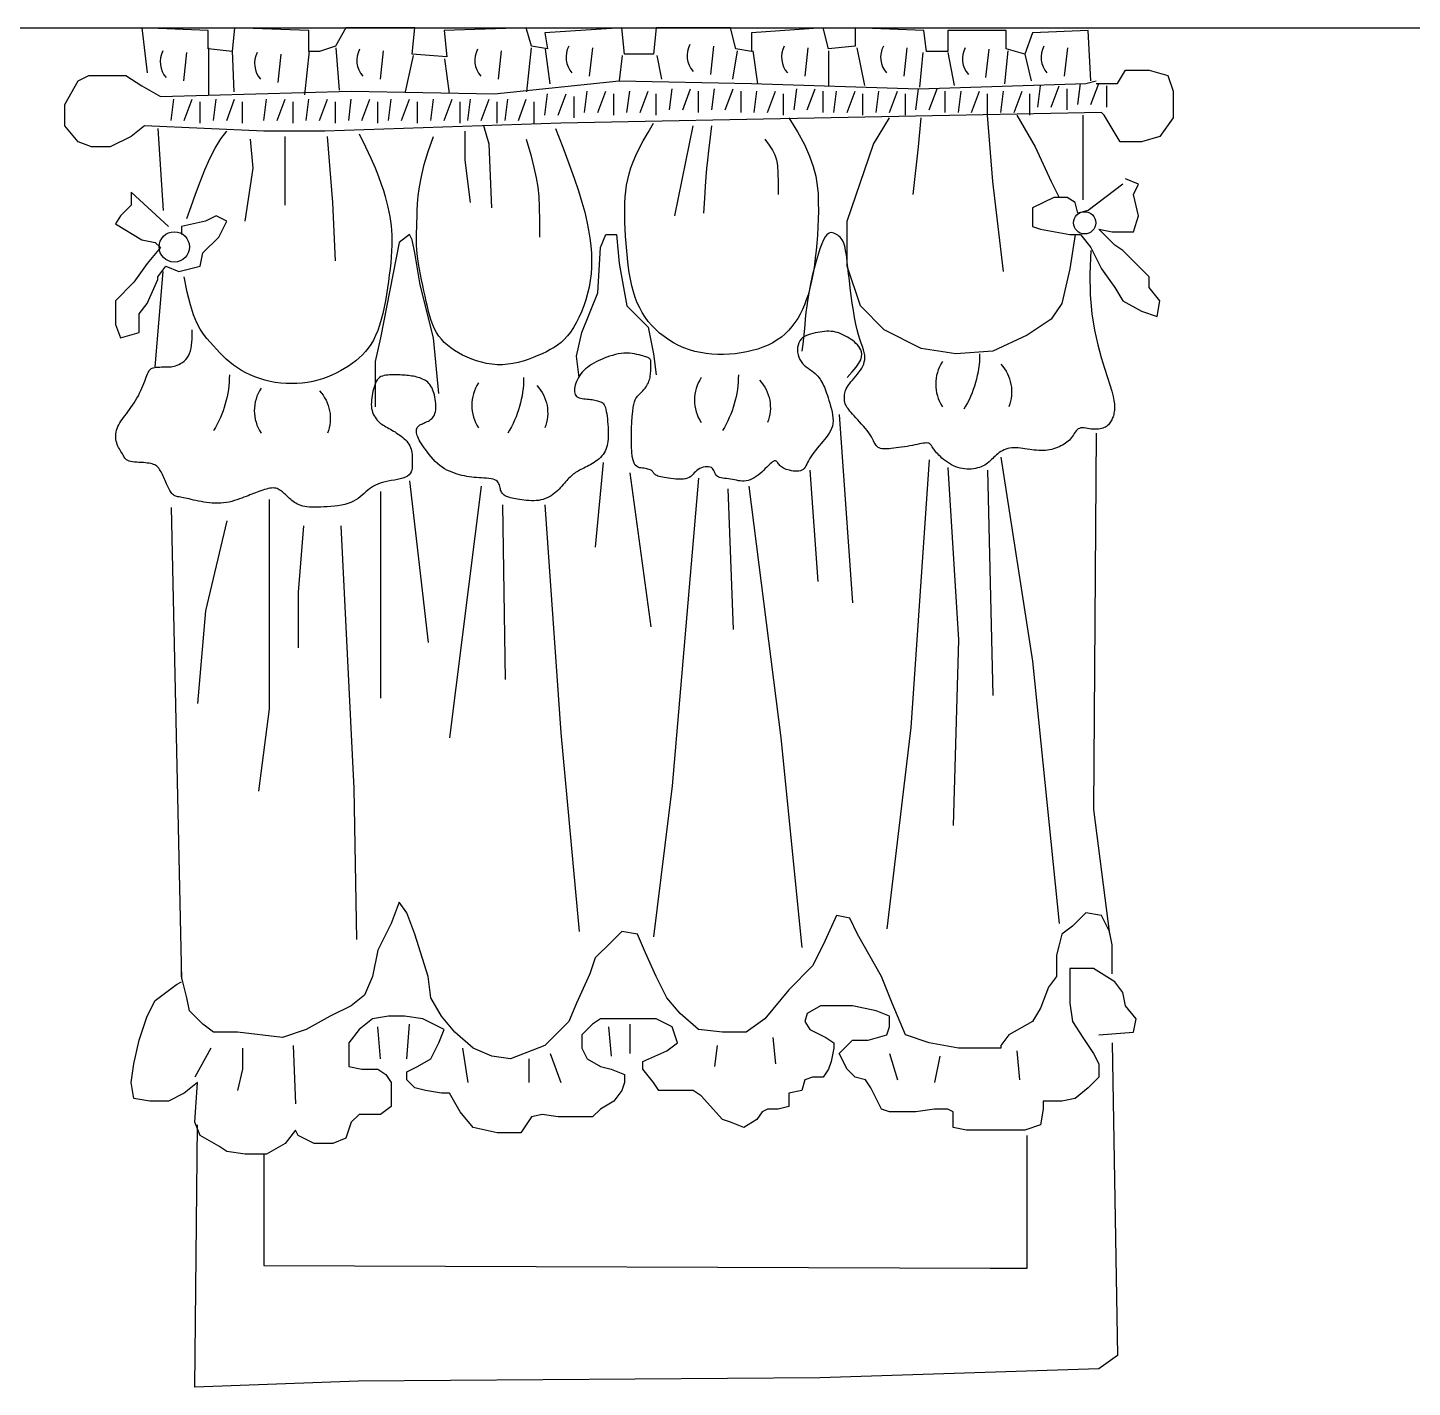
# Model space of a CAD drawing. Header units: inches. Extents: x 3.4 to 45.9, y 7.2 to 32.
# Drawn here: x 33.694 to 36.119, y 17.181 to 19.562 of the extents above; entities that cross this region are included whole.
import ezdxf

# ---------------------------------------------------------------- set-up
doc = ezdxf.new("R2010")
doc.units = ezdxf.units.IN
doc.header["$MEASUREMENT"] = 0
doc.layers.add('02', color=2, linetype='Continuous')
doc.layers.add('4', color=4, linetype='Continuous')

msp = doc.modelspace()

# ---------------------------------------------------------------- linework, layer by layer
at = {"layer": '02'}
for points in [[(35.5559, 19.4694), (35.5513, 19.5575), (35.4538, 19.5529), (35.4399, 19.5158), (35.4074, 19.525), (35.4074, 19.5575), (35.3052, 19.5575), (35.3052, 19.5204), (35.2681, 19.5204), (35.2634, 19.5575), (35.1427, 19.5622), (35.1427, 19.5297), (35.0962, 19.525), (35.087, 19.5622), (34.9616, 19.5529), (34.9616, 19.5204), (34.9337, 19.525), (34.9244, 19.5622), (34.7944, 19.5622), (34.7898, 19.5158), (34.7387, 19.5158), (34.7341, 19.5622), (34.5994, 19.5529), (34.604, 19.525), (34.5762, 19.5297), (34.5669, 19.5622), (34.4229, 19.5575), (34.4276, 19.5111), (34.3672, 19.5158), (34.3719, 19.5622), (34.2511, 19.5622), (34.2326, 19.5297), (34.2047, 19.5204), (34.1861, 19.5204), (34.1861, 19.5575), (34.0561, 19.5622), (34.0515, 19.5204), (34.0097, 19.525), (34.0097, 19.5575), (33.8936, 19.5622), (33.9029, 19.4833)], [(34.0104, 19.527), (34.0104, 19.4444)], [(34.2336, 19.527), (34.2391, 19.4527)], [(34.5752, 19.527), (34.567, 19.4499)], [(34.6, 19.5243), (34.6083, 19.4637)], [(34.6827, 19.527), (34.6772, 19.4775)], [(34.8948, 19.5298), (34.8893, 19.4802)], [(35.0601, 19.527), (35.0546, 19.4775)], [(35.1456, 19.527), (35.1593, 19.4609)], [(35.2337, 19.527), (35.2282, 19.4775)], [(35.377, 19.5243), (35.3715, 19.4747)], [(35.5148, 19.527), (35.5093, 19.4775)], [(33.9718, 19.5188), (33.9663, 19.4692)], [(34.0517, 19.5215), (34.0545, 19.4499)], [(34.1371, 19.516), (34.1316, 19.4664)], [(34.1867, 19.5215), (34.1785, 19.4444)], [(34.3162, 19.5215), (34.3107, 19.472)], [(34.3686, 19.5133), (34.3548, 19.4499)], [(34.4237, 19.5078), (34.4319, 19.4472)], [(34.5229, 19.5215), (34.5174, 19.472)], [(34.735, 19.5133), (34.7295, 19.4692)], [(34.7956, 19.5133), (34.8039, 19.472)], [(34.9362, 19.5215), (34.9279, 19.472)], [(34.9637, 19.5215), (34.972, 19.4637)], [(35.096, 19.5215), (35.096, 19.4609)], [(35.2613, 19.5188), (35.2558, 19.4582)], [(35.3054, 19.5188), (35.3164, 19.4609)], [(35.4101, 19.5215), (35.4046, 19.4637)], [(35.4404, 19.516), (35.4514, 19.4692)], [(35.5652, 19.4647), (35.6024, 19.4647), (35.6163, 19.4879), (35.6581, 19.4879), (35.6906, 19.4786), (35.6999, 19.4508), (35.6999, 19.4044), (35.6767, 19.3719), (35.6442, 19.3626), (35.607, 19.3626), (35.5931, 19.3858), (35.5792, 19.409), (35.5745, 19.4137), (34.6273, 19.3951), (34.214, 19.3812), (34.1072, 19.3812), (33.8982, 19.3905), (33.875, 19.3719), (33.8379, 19.3533), (33.8054, 19.3533), (33.7821, 19.3626), (33.7589, 19.3905), (33.7589, 19.4276), (33.7821, 19.4694), (33.8007, 19.4786), (33.8657, 19.4786), (33.8936, 19.4601), (33.9261, 19.4415), (34.2604, 19.4508), (34.5112, 19.4461), (34.7294, 19.4694), (34.9616, 19.4647), (35.2541, 19.4554), (35.5467, 19.4647), (35.5652, 19.4694)], [(34.669, 19.4137), (34.6737, 19.4508)], [(34.6923, 19.4137), (34.7062, 19.4508)], [(34.7433, 19.4137), (34.748, 19.4508)], [(34.7666, 19.4137), (34.7805, 19.4508)], [(34.8176, 19.4183), (34.8223, 19.4554)], [(34.8409, 19.4183), (34.8548, 19.4554)], [(34.8687, 19.4137), (34.8687, 19.4508)], [(34.8919, 19.4183), (34.8966, 19.4554)], [(34.9151, 19.4183), (34.9291, 19.4554)], [(34.943, 19.4137), (34.943, 19.4508)], [(34.9662, 19.4137), (34.9709, 19.4508)], [(34.9894, 19.4137), (35.0034, 19.4508)], [(35.0359, 19.4183), (35.0405, 19.4554)], [(35.0591, 19.4183), (35.073, 19.4554)], [(35.087, 19.4137), (35.087, 19.4508)], [(35.1055, 19.4137), (35.1102, 19.4508)], [(35.1287, 19.4137), (35.1427, 19.4508)], [(35.1798, 19.4137), (35.1845, 19.4508)], [(35.203, 19.4137), (35.217, 19.4508)], [(35.2495, 19.4183), (35.2541, 19.4554)], [(35.2727, 19.4183), (35.2866, 19.4554)], [(35.3006, 19.4137), (35.3006, 19.4508)], [(35.3238, 19.4137), (35.3284, 19.4508)], [(35.347, 19.4137), (35.3609, 19.4508)], [(35.3981, 19.4137), (35.4027, 19.4508)], [(35.4213, 19.4137), (35.4352, 19.4508)], [(35.4631, 19.4229), (35.4677, 19.4601)], [(35.4863, 19.4229), (35.5002, 19.4601)], [(35.5142, 19.4183), (35.5142, 19.4554)], [(35.5327, 19.4276), (35.5374, 19.4647)], [(35.5559, 19.4276), (35.5699, 19.4647)], [(35.5838, 19.4229), (35.5838, 19.4601)], [(33.9447, 19.3997), (33.9493, 19.4369)], [(33.9679, 19.3997), (33.9818, 19.4369)], [(33.9957, 19.3951), (33.9957, 19.4322)], [(34.019, 19.3997), (34.0236, 19.4369)], [(34.0422, 19.3997), (34.0561, 19.4369)], [(34.07, 19.3951), (34.07, 19.4322)], [(34.1072, 19.3997), (34.1118, 19.4369)], [(34.1304, 19.3997), (34.1443, 19.4369)], [(34.1583, 19.3951), (34.1583, 19.4322)], [(34.1815, 19.3997), (34.1861, 19.4369)], [(34.2047, 19.3997), (34.2186, 19.4369)], [(34.2326, 19.3951), (34.2326, 19.4322)], [(34.2558, 19.3997), (34.2604, 19.4369)], [(34.279, 19.3997), (34.2929, 19.4369)], [(34.3069, 19.3951), (34.3069, 19.4322)], [(34.3254, 19.3997), (34.3301, 19.4369)], [(34.3486, 19.3997), (34.3626, 19.4369)], [(34.3765, 19.3951), (34.3765, 19.4322)], [(34.3997, 19.3997), (34.4044, 19.4369)], [(34.4229, 19.3997), (34.4369, 19.4369)], [(34.4508, 19.3951), (34.4508, 19.4322)], [(34.4647, 19.3997), (34.4694, 19.4369)], [(34.4879, 19.3997), (34.5019, 19.4369)], [(34.5158, 19.3951), (34.5158, 19.4322)], [(34.5297, 19.3997), (34.5344, 19.4369)], [(34.553, 19.3997), (34.5669, 19.4369)], [(34.5808, 19.3951), (34.5808, 19.4322)], [(34.5994, 19.409), (34.604, 19.4461)], [(34.6226, 19.409), (34.6365, 19.4461)], [(34.6505, 19.4044), (34.6505, 19.4415)], [(34.7201, 19.409), (34.7201, 19.4461)], [(34.7944, 19.409), (34.7944, 19.4461)], [(35.0173, 19.409), (35.0173, 19.4461)], [(35.1566, 19.409), (35.1566, 19.4461)], [(35.2309, 19.409), (35.2309, 19.4461)], [(35.3749, 19.409), (35.3749, 19.4461)], [(35.4491, 19.409), (35.4491, 19.4461)], [(35.0266, 19.4044), (35.0421, 19.3796), (35.0542, 19.3574), (35.0632, 19.3372), (35.0696, 19.3189), (35.0739, 19.3019), (35.0765, 19.2861), (35.0779, 19.271), (35.0784, 19.2562), (35.0786, 19.2416), (35.0783, 19.2271), (35.0778, 19.2128), (35.077, 19.1988), (35.0759, 19.1851), (35.0746, 19.1718), (35.0731, 19.159), (35.0715, 19.1468), (35.0697, 19.1352), (35.0677, 19.1243), (35.0655, 19.1139), (35.0631, 19.104), (35.0604, 19.0945), (35.0574, 19.0856), (35.0542, 19.0769), (35.0506, 19.0687), (35.0466, 19.0607), (35.0423, 19.053), (35.0375, 19.0457), (35.0323, 19.0388), (35.0266, 19.0323), (35.0204, 19.0261), (35.0137, 19.0205), (35.0065, 19.0153), (34.9986, 19.0106), (34.9903, 19.0064), (34.9815, 19.0027), (34.9723, 18.9995), (34.9628, 18.9968), (34.953, 18.9945), (34.9431, 18.9927), (34.9329, 18.9913), (34.9228, 18.9904), (34.9125, 18.9899), (34.9023, 18.9899), (34.8921, 18.9904), (34.882, 18.9915), (34.872, 18.9932), (34.8621, 18.9954), (34.8525, 18.9983), (34.843, 19.0018), (34.8338, 19.0059), (34.8249, 19.0106), (34.8164, 19.0158), (34.8082, 19.0214), (34.8005, 19.0275), (34.7933, 19.034), (34.7867, 19.0408), (34.7806, 19.0479), (34.775, 19.0554), (34.77, 19.0633), (34.7655, 19.0716), (34.7614, 19.0804), (34.7578, 19.0898), (34.7547, 19.0998), (34.7519, 19.1104), (34.7494, 19.1218), (34.7473, 19.1337), (34.7455, 19.1461), (34.744, 19.1588), (34.7428, 19.1716), (34.7417, 19.1844), (34.7409, 19.1971), (34.7402, 19.2095), (34.7397, 19.2214), (34.7394, 19.233), (34.7394, 19.2442), (34.7396, 19.2551), (34.7402, 19.2658), (34.7412, 19.2762), (34.7426, 19.2864), (34.7445, 19.2965), (34.747, 19.3065), (34.7501, 19.3166), (34.754, 19.3272), (34.7589, 19.3384), (34.7647, 19.3505), (34.7718, 19.3639), (34.7801, 19.3786), (34.7898, 19.3951)], [(35.5281, 19.2002), (35.5188, 19.1398), (35.5049, 19.0795), (35.4863, 19.0517), (35.4445, 19.0238), (35.3841, 18.996), (35.3191, 18.9913), (35.2588, 19.0006), (35.1938, 19.0331), (35.152, 19.0749), (35.1287, 19.1445), (35.1287, 19.2234), (35.1752, 19.358), (35.203, 19.4044)], [(35.2448, 19.2698), (35.2541, 19.3533), (35.2588, 19.4044)], [(35.4027, 19.1352), (35.3841, 19.293), (35.3749, 19.409)], [(35.4259, 19.409), (35.4584, 19.3533), (35.4863, 19.293), (35.5002, 19.2651)], [(35.542, 19.409), (35.542, 19.2605)], [(33.9214, 19.3858), (33.9307, 19.2419)], [(33.9725, 19.228), (33.9797, 19.2493), (33.9873, 19.2709), (33.9954, 19.2924), (34.0039, 19.3133), (34.0128, 19.3331), (34.0222, 19.3514), (34.0319, 19.3675), (34.0422, 19.3812)], [(34.618, 19.3858), (34.6308, 19.3531), (34.6417, 19.3243), (34.6508, 19.2989), (34.6583, 19.2766), (34.6644, 19.2567), (34.6692, 19.239), (34.673, 19.2228), (34.676, 19.2079), (34.6783, 19.1938), (34.6799, 19.1802), (34.6809, 19.1673), (34.6813, 19.1548), (34.6811, 19.1428), (34.6803, 19.131), (34.6788, 19.1195), (34.6768, 19.1081), (34.6742, 19.0969), (34.6711, 19.0858), (34.6675, 19.075), (34.6634, 19.0646), (34.6591, 19.0547), (34.6544, 19.0455), (34.6494, 19.0369), (34.6443, 19.0292), (34.639, 19.0224), (34.6335, 19.0164), (34.6278, 19.0112), (34.6218, 19.0065), (34.6156, 19.0023), (34.609, 18.9984), (34.6021, 18.9948), (34.5947, 18.9913), (34.587, 18.9879), (34.5789, 18.9845), (34.5704, 18.9813), (34.5617, 18.9785), (34.5527, 18.976), (34.5436, 18.974), (34.5344, 18.9727), (34.5251, 18.972), (34.5158, 18.9721), (34.5066, 18.9729), (34.4975, 18.9744), (34.4885, 18.9764), (34.4798, 18.979), (34.4713, 18.982), (34.4632, 18.9853), (34.4554, 18.989), (34.4481, 18.9929), (34.4412, 18.997), (34.4348, 19.0014), (34.4288, 19.0061), (34.4233, 19.0111), (34.4183, 19.0165), (34.4138, 19.0223), (34.4098, 19.0284), (34.4063, 19.035), (34.4032, 19.0421), (34.4004, 19.0495), (34.398, 19.0573), (34.3958, 19.0654), (34.3937, 19.0739), (34.3917, 19.0827), (34.3897, 19.0919), (34.3876, 19.1013), (34.3855, 19.1109), (34.3835, 19.1205), (34.3815, 19.1302), (34.3797, 19.1396), (34.3781, 19.1489), (34.3768, 19.1577), (34.3757, 19.1661), (34.375, 19.174), (34.3746, 19.1815), (34.3745, 19.1888), (34.3746, 19.1963), (34.3748, 19.2039), (34.3751, 19.2121), (34.3754, 19.221), (34.3757, 19.2307), (34.376, 19.2416), (34.3766, 19.2539), (34.3778, 19.2679), (34.3799, 19.2838), (34.3833, 19.3018), (34.3882, 19.3224), (34.3952, 19.3456), (34.4044, 19.3719)], [(34.4694, 19.2559), (34.4601, 19.3301), (34.4601, 19.3812)], [(34.5065, 19.2466), (34.5019, 19.358), (34.4926, 19.3905)], [(34.8269, 19.2327), (34.8594, 19.3905)], [(34.878, 19.2373), (34.8796, 19.2635), (34.8808, 19.2841), (34.882, 19.3009), (34.8832, 19.3156), (34.8847, 19.3302), (34.8865, 19.3463), (34.8889, 19.3658), (34.8919, 19.3905)], [(34.2744, 19.3765), (34.2855, 19.3537), (34.2947, 19.3339), (34.3022, 19.3166), (34.3082, 19.3015), (34.313, 19.2884), (34.3168, 19.2768), (34.3198, 19.2665), (34.3223, 19.257), (34.3245, 19.2481), (34.3264, 19.2397), (34.328, 19.2315), (34.3293, 19.2234), (34.3303, 19.2154), (34.331, 19.2073), (34.3315, 19.1989), (34.3316, 19.1901), (34.3315, 19.1809), (34.3311, 19.1712), (34.3304, 19.1611), (34.3295, 19.1507), (34.3284, 19.1399), (34.327, 19.129), (34.3255, 19.1178), (34.3239, 19.1066), (34.3221, 19.0952), (34.3201, 19.0839), (34.3179, 19.0728), (34.3155, 19.0619), (34.3128, 19.0514), (34.3098, 19.0413), (34.3066, 19.0318), (34.303, 19.023), (34.299, 19.015), (34.2947, 19.0077), (34.2901, 19.001), (34.2851, 18.9949), (34.2798, 18.9892), (34.2741, 18.984), (34.2682, 18.979), (34.262, 18.9743), (34.2554, 18.9697), (34.2486, 18.9654), (34.2415, 18.9612), (34.2341, 18.9573), (34.2264, 18.9537), (34.2184, 18.9504), (34.2102, 18.9474), (34.2016, 18.9449), (34.1928, 18.9428), (34.1837, 18.9411), (34.1744, 18.9399), (34.165, 18.9392), (34.1556, 18.9389), (34.1461, 18.9391), (34.1367, 18.9398), (34.1273, 18.941), (34.1181, 18.9427), (34.1091, 18.9449), (34.1003, 18.9476), (34.0917, 18.9506), (34.0834, 18.9541), (34.0755, 18.9579), (34.0679, 18.9621), (34.0608, 18.9666), (34.054, 18.9713), (34.0476, 18.9764), (34.0415, 18.9817), (34.0356, 18.9873), (34.0299, 18.993), (34.0243, 18.999), (34.0188, 19.0051), (34.0132, 19.0114), (34.0074, 19.018), (34.0017, 19.0254), (33.9959, 19.0343), (33.9901, 19.0455), (33.9843, 19.0595), (33.9787, 19.0771), (33.9732, 19.099), (33.9679, 19.1259)], [(34.0747, 19.2234), (34.0886, 19.3162), (34.084, 19.3672)], [(34.1443, 19.2512), (34.1443, 19.3719)], [(34.2326, 19.1538), (34.2279, 19.2559), (34.2186, 19.3719)], [(34.5669, 19.3672), (34.5746, 19.3395), (34.5803, 19.3176), (34.5844, 19.2995), (34.5872, 19.2831), (34.5889, 19.2666), (34.5897, 19.2478), (34.5901, 19.2248), (34.5901, 19.1955)], [(34.9848, 19.3672), (34.9925, 19.3564), (34.9982, 19.3475), (35.0023, 19.3393), (35.0051, 19.3307), (35.0068, 19.3206), (35.0077, 19.3079), (35.008, 19.2913), (35.008, 19.2698)], [(35.6117, 19.2884), (35.5513, 19.2419), (35.5327, 19.2373), (35.5281, 19.2559), (35.5142, 19.2651), (35.4909, 19.2651), (35.4538, 19.2466), (35.4538, 19.2141), (35.4677, 19.2095), (35.5188, 19.2002), (35.5374, 19.2002), (35.5559, 19.177), (35.5745, 19.1398), (35.5977, 19.1073), (35.6117, 19.0841), (35.6442, 19.0656), (35.672, 19.0563), (35.6767, 19.0841), (35.6581, 19.1073), (35.6581, 19.1259), (35.6117, 19.1723), (35.5977, 19.1816), (35.5838, 19.1955), (35.5699, 19.2095), (35.5931, 19.2048), (35.6302, 19.2048), (35.6395, 19.2327), (35.6302, 19.2698), (35.6395, 19.2884), (35.6163, 19.2976)], [(33.94, 19.2141), (33.875, 19.2744), (33.875, 19.2512), (33.8564, 19.2327), (33.8472, 19.2187), (33.8936, 19.1909), (33.9168, 19.1862), (33.9261, 19.177), (33.9029, 19.1491), (33.8797, 19.1166), (33.8472, 19.0841), (33.8472, 19.0424), (33.8564, 19.0192), (33.8889, 19.0284), (33.8889, 19.0609), (33.9029, 19.0795), (33.9214, 19.1213), (33.9214, 19.1259), (33.9354, 19.1445), (33.9586, 19.1352), (33.9957, 19.1445), (34.0004, 19.1677), (34.0282, 19.1955), (34.0422, 19.2234), (34.0236, 19.2327), (34.005, 19.2234), (33.9632, 19.2141), (33.9632, 19.2002)], [(34.4137, 18.9217), (34.4044, 19.0192), (34.3812, 19.112), (34.3719, 19.1677), (34.3672, 19.1909), (34.3626, 19.2002), (34.344, 19.1862), (34.3115, 19.0192), (34.3022, 18.9774), (34.3022, 18.8985)], [(34.6598, 18.9495), (34.6551, 18.9867), (34.6644, 19.0284), (34.6923, 19.0981), (34.6969, 19.177), (34.7062, 19.2002), (34.7248, 19.2002), (34.7294, 19.1491), (34.7433, 19.0749), (34.7805, 19.0377), (34.7898, 18.9913), (34.7944, 18.9542)], [(35.5559, 19.1723), (35.554, 19.1311), (35.5548, 19.0941), (35.5577, 19.0613), (35.5622, 19.0323), (35.5677, 19.0069), (35.5737, 18.9848), (35.5797, 18.9659), (35.585, 18.9499), (35.5892, 18.9366), (35.5923, 18.9255), (35.5946, 18.9166), (35.596, 18.9094), (35.5969, 18.9036), (35.5972, 18.8991), (35.5972, 18.8954), (35.597, 18.8923), (35.5966, 18.8895), (35.5962, 18.887), (35.5958, 18.8847), (35.5952, 18.8826), (35.5946, 18.8807), (35.5939, 18.8788), (35.5932, 18.877), (35.5923, 18.8753), (35.5914, 18.8736), (35.5904, 18.8718), (35.5893, 18.8702), (35.5881, 18.8685), (35.5867, 18.867), (35.5851, 18.8655), (35.5834, 18.8641), (35.5815, 18.8629), (35.5793, 18.8618), (35.577, 18.8609), (35.5745, 18.8601), (35.5718, 18.8595), (35.569, 18.8591), (35.566, 18.8589), (35.563, 18.8589), (35.5598, 18.859), (35.5566, 18.8594), (35.5533, 18.8599), (35.5501, 18.8605), (35.547, 18.861), (35.5439, 18.8613), (35.541, 18.8614), (35.5383, 18.8612), (35.5358, 18.8606), (35.5336, 18.8595), (35.5317, 18.8579), (35.5299, 18.8561), (35.5283, 18.8539), (35.5267, 18.8516), (35.5252, 18.8492), (35.5236, 18.8467), (35.5219, 18.8444), (35.5201, 18.8421), (35.5181, 18.84), (35.516, 18.838), (35.5138, 18.8361), (35.5114, 18.8344), (35.5088, 18.8327), (35.5062, 18.8311), (35.5033, 18.8297), (35.5003, 18.8282), (35.4972, 18.8269), (35.494, 18.8257), (35.4906, 18.8246), (35.4872, 18.8237), (35.4836, 18.8229), (35.48, 18.8223), (35.4762, 18.8219), (35.4724, 18.8217), (35.4686, 18.8217), (35.4646, 18.8219), (35.4607, 18.8222), (35.4567, 18.8226), (35.4526, 18.8231), (35.4486, 18.8237), (35.4445, 18.8242), (35.4404, 18.8248), (35.4364, 18.8254), (35.4324, 18.8258), (35.4284, 18.8262), (35.4246, 18.8264), (35.4208, 18.8264), (35.4171, 18.8262), (35.4135, 18.8258), (35.4101, 18.8251), (35.4069, 18.8241), (35.4038, 18.8229), (35.4008, 18.8214), (35.3979, 18.8198), (35.3953, 18.8181), (35.3927, 18.8162), (35.3903, 18.8142), (35.3881, 18.8121), (35.3859, 18.81), (35.3838, 18.8079), (35.3817, 18.8058), (35.3796, 18.8037), (35.3774, 18.8017), (35.375, 18.7997), (35.3725, 18.7979), (35.3698, 18.7963), (35.3669, 18.7948), (35.3638, 18.7934), (35.3605, 18.7922), (35.3571, 18.7912), (35.3536, 18.7904), (35.35, 18.7898), (35.3462, 18.7894), (35.3424, 18.7893), (35.3386, 18.7893), (35.3347, 18.7896), (35.3307, 18.7901), (35.3268, 18.7909), (35.3229, 18.7919), (35.3191, 18.7932), (35.3153, 18.7948), (35.3115, 18.7967), (35.3079, 18.7988), (35.3044, 18.8011), (35.301, 18.8035), (35.2979, 18.806), (35.2949, 18.8086), (35.2922, 18.811), (35.2897, 18.8134), (35.2875, 18.8157), (35.2856, 18.8178), (35.2839, 18.8198), (35.2825, 18.8216), (35.2812, 18.8234), (35.28, 18.825), (35.279, 18.8266), (35.2781, 18.8281), (35.2773, 18.8295), (35.2764, 18.8308), (35.2755, 18.832), (35.2745, 18.833), (35.2733, 18.8339), (35.2719, 18.8345), (35.2702, 18.8349), (35.2681, 18.8351), (35.2655, 18.8349), (35.2626, 18.8345), (35.2593, 18.834), (35.2557, 18.8332), (35.2518, 18.8324), (35.2476, 18.8315), (35.2432, 18.8306), (35.2386, 18.8297), (35.2339, 18.8288), (35.2292, 18.8281), (35.2243, 18.8274), (35.2196, 18.8268), (35.2149, 18.8262), (35.2105, 18.8257), (35.2062, 18.8253), (35.2023, 18.825), (35.1987, 18.8248), (35.1954, 18.8246), (35.1925, 18.8247), (35.1898, 18.8249), (35.1874, 18.8254), (35.1852, 18.8262), (35.1832, 18.8273), (35.1814, 18.8289), (35.1797, 18.8308), (35.1781, 18.8332), (35.1765, 18.8359), (35.1749, 18.8388), (35.1732, 18.8421), (35.1713, 18.8455), (35.1691, 18.8491), (35.1667, 18.8529), (35.1639, 18.8567), (35.1608, 18.8605), (35.1576, 18.8643), (35.1542, 18.8681), (35.1508, 18.8719), (35.1474, 18.8755), (35.1442, 18.879), (35.1411, 18.8823), (35.1384, 18.8853), (35.1359, 18.8882), (35.1337, 18.8909), (35.1317, 18.8934), (35.1301, 18.8957), (35.1286, 18.8978), (35.1274, 18.8998), (35.1264, 18.9016), (35.1257, 18.9033), (35.1251, 18.9048), (35.1247, 18.9063), (35.1244, 18.9078), (35.1242, 18.9092), (35.1241, 18.9107), (35.1241, 18.9123), (35.1241, 18.914), (35.1241, 18.9158), (35.1242, 18.9177), (35.1243, 18.9198), (35.1247, 18.9221), (35.1252, 18.9245), (35.1261, 18.927), (35.1272, 18.9297), (35.1287, 18.9325), (35.1307, 18.9355), (35.133, 18.9386), (35.1356, 18.9418), (35.1383, 18.9451), (35.1412, 18.9485), (35.1441, 18.9519), (35.1469, 18.9554), (35.1496, 18.9588), (35.1521, 18.9623), (35.1544, 18.9658), (35.1563, 18.9694), (35.1579, 18.973), (35.159, 18.9768), (35.1598, 18.9807), (35.16, 18.9848), (35.1597, 18.989), (35.1588, 18.9935), (35.1575, 18.9983), (35.1558, 19.0037), (35.1537, 19.0097), (35.1514, 19.0165), (35.149, 19.0242), (35.1466, 19.0331), (35.1442, 19.0431), (35.142, 19.0545), (35.1399, 19.0669), (35.1379, 19.0799), (35.1361, 19.0932), (35.1344, 19.1065), (35.1329, 19.1193), (35.1315, 19.1313), (35.1303, 19.1422), (35.1292, 19.1516), (35.1282, 19.1596), (35.1273, 19.1665), (35.1263, 19.1722), (35.1254, 19.1771), (35.1243, 19.1812), (35.1231, 19.1847), (35.1218, 19.1878), (35.1202, 19.1906), (35.1185, 19.193), (35.1166, 19.1952), (35.1145, 19.1972), (35.1124, 19.1989), (35.1101, 19.2003), (35.1078, 19.2015), (35.1055, 19.2025), (35.1032, 19.2032), (35.1009, 19.2035), (35.0984, 19.2031), (35.096, 19.2019), (35.0934, 19.1996), (35.0906, 19.196), (35.0877, 19.1908), (35.0846, 19.1839), (35.0813, 19.1752), (35.0779, 19.1648), (35.0745, 19.1531), (35.0711, 19.1406), (35.0678, 19.1274), (35.0648, 19.1139), (35.0621, 19.1006), (35.0599, 19.0876), (35.0581, 19.0754), (35.0567, 19.0637), (35.0555, 19.0524), (35.0545, 19.0414), (35.0536, 19.0304), (35.0526, 19.0193), (35.0514, 19.0078), (35.0498, 18.996)], [(33.9168, 18.9681), (33.9307, 19.1352)], [(35.1287, 18.9495), (35.1379, 18.9593), (35.1448, 18.9676), (35.1496, 18.9747), (35.1526, 18.9808), (35.1542, 18.986), (35.1545, 18.9905), (35.154, 18.9944), (35.1527, 18.9979), (35.1511, 19.0011), (35.1492, 19.0041), (35.1469, 19.0069), (35.1444, 19.0094), (35.1417, 19.0119), (35.1388, 19.0142), (35.1358, 19.0163), (35.1326, 19.0184), (35.1294, 19.0204), (35.1261, 19.0223), (35.1227, 19.024), (35.1193, 19.0256), (35.1157, 19.0271), (35.1122, 19.0283), (35.1085, 19.0293), (35.1048, 19.03), (35.1009, 19.0304), (35.0971, 19.0306), (35.0932, 19.0306), (35.0892, 19.0303), (35.0852, 19.0298), (35.0811, 19.0292), (35.0771, 19.0285), (35.073, 19.0277), (35.069, 19.0268), (35.065, 19.0257), (35.0611, 19.0245), (35.0575, 19.023), (35.054, 19.0213), (35.0509, 19.0192), (35.0482, 19.0167), (35.0459, 19.0138), (35.0442, 19.0103), (35.0429, 19.0065), (35.0421, 19.0024), (35.0419, 18.9981), (35.0421, 18.9937), (35.0429, 18.9894), (35.0442, 18.9852), (35.0459, 18.9813), (35.0482, 18.9777), (35.0509, 18.9744), (35.0539, 18.9714), (35.0571, 18.9686), (35.0604, 18.966), (35.0637, 18.9635), (35.0669, 18.9612), (35.0699, 18.9588), (35.0727, 18.9565), (35.0752, 18.9542), (35.0775, 18.9518), (35.0795, 18.9494), (35.0814, 18.9469), (35.0831, 18.9443), (35.0847, 18.9416), (35.0862, 18.9387), (35.0876, 18.9357), (35.089, 18.9326), (35.0903, 18.9293), (35.0916, 18.9258), (35.0929, 18.922), (35.0942, 18.9181), (35.0956, 18.9138), (35.097, 18.9093), (35.0985, 18.9046), (35.1, 18.8996), (35.1013, 18.8944), (35.1025, 18.8892), (35.1035, 18.884), (35.1041, 18.8789), (35.1043, 18.8739), (35.104, 18.8691), (35.1031, 18.8646), (35.1017, 18.8603), (35.0999, 18.8563), (35.0977, 18.8524), (35.0951, 18.8486), (35.0923, 18.8448), (35.0893, 18.8411), (35.0862, 18.8374), (35.083, 18.8336), (35.0797, 18.8297), (35.0765, 18.8259), (35.0734, 18.822), (35.0704, 18.8182), (35.0677, 18.8144), (35.0652, 18.8108), (35.063, 18.8072), (35.0611, 18.8038), (35.0595, 18.8006), (35.0581, 18.7976), (35.0567, 18.7948), (35.0553, 18.7924), (35.0537, 18.7903), (35.0519, 18.7885), (35.0498, 18.7871), (35.0473, 18.7862), (35.0444, 18.7856), (35.0413, 18.7854), (35.038, 18.7855), (35.0346, 18.7858), (35.0313, 18.7863), (35.0281, 18.7871), (35.025, 18.7879), (35.0223, 18.7888), (35.0198, 18.7898), (35.0176, 18.7908), (35.0156, 18.7919), (35.0138, 18.7931), (35.0122, 18.7944), (35.0108, 18.7958), (35.0096, 18.7972), (35.0085, 18.7986), (35.0075, 18.8001), (35.0065, 18.8014), (35.0055, 18.8026), (35.0044, 18.8034), (35.0033, 18.8039), (35.0019, 18.8039), (35.0003, 18.8034), (34.9984, 18.8022), (34.9963, 18.8004), (34.9939, 18.7983), (34.9913, 18.7957), (34.9885, 18.7929), (34.9856, 18.79), (34.9825, 18.787), (34.9794, 18.784), (34.9762, 18.7812), (34.9729, 18.7786), (34.9695, 18.7761), (34.9661, 18.774), (34.9627, 18.7721), (34.9592, 18.7705), (34.9558, 18.7693), (34.9523, 18.7685), (34.9488, 18.7682), (34.9453, 18.7682), (34.9418, 18.7684), (34.9384, 18.7689), (34.9349, 18.7696), (34.9314, 18.7703), (34.9279, 18.771), (34.9244, 18.7716), (34.921, 18.7722), (34.9175, 18.7726), (34.9142, 18.773), (34.9111, 18.7735), (34.9082, 18.774), (34.9055, 18.7748), (34.9032, 18.7758), (34.9012, 18.7771), (34.8997, 18.7787), (34.8984, 18.7805), (34.8974, 18.7826), (34.8965, 18.7847), (34.8955, 18.7868), (34.8944, 18.7887), (34.893, 18.7904), (34.8912, 18.7918), (34.8889, 18.7927), (34.8862, 18.7932), (34.8833, 18.7934), (34.8801, 18.7931), (34.8769, 18.7925), (34.8737, 18.7915), (34.8707, 18.7902), (34.8679, 18.7887), (34.8655, 18.7868), (34.8633, 18.7847), (34.8612, 18.7825), (34.8592, 18.7803), (34.8571, 18.7782), (34.8549, 18.7763), (34.8523, 18.7745), (34.8494, 18.7732), (34.8459, 18.7722), (34.8421, 18.7717), (34.838, 18.7714), (34.8336, 18.7714), (34.8291, 18.7717), (34.8247, 18.7721), (34.8203, 18.7726), (34.8161, 18.7732), (34.8122, 18.7738), (34.8086, 18.7744), (34.8052, 18.775), (34.8023, 18.7756), (34.7996, 18.7763), (34.7973, 18.777), (34.7953, 18.7778), (34.7936, 18.7786), (34.7924, 18.7795), (34.7914, 18.7805), (34.7906, 18.7815), (34.7899, 18.7825), (34.7892, 18.7835), (34.7885, 18.7845), (34.7877, 18.7854), (34.7867, 18.7863), (34.7854, 18.7872), (34.7838, 18.7879), (34.782, 18.7886), (34.78, 18.7892), (34.7778, 18.7898), (34.7755, 18.7903), (34.773, 18.7907), (34.7704, 18.791), (34.7678, 18.7913), (34.7651, 18.7917), (34.7626, 18.7926), (34.7601, 18.7941), (34.7578, 18.7964), (34.7557, 18.7999), (34.754, 18.8047), (34.7526, 18.8111), (34.7517, 18.8192), (34.7511, 18.8286), (34.7509, 18.839), (34.751, 18.85), (34.7513, 18.8609), (34.7519, 18.8716), (34.7526, 18.8814), (34.7534, 18.89), (34.7543, 18.897), (34.7553, 18.9026), (34.7564, 18.907), (34.7576, 18.9104), (34.7589, 18.913), (34.7603, 18.9151), (34.7618, 18.9169), (34.7635, 18.9186), (34.7653, 18.9204), (34.7672, 18.9224), (34.7691, 18.9244), (34.7711, 18.9265), (34.773, 18.9287), (34.7749, 18.931), (34.7766, 18.9333), (34.7782, 18.9356), (34.7795, 18.9379), (34.7807, 18.9403), (34.7816, 18.9426), (34.7824, 18.945), (34.7831, 18.9474), (34.7836, 18.9499), (34.784, 18.9524), (34.7844, 18.955), (34.7846, 18.9576), (34.7848, 18.9603), (34.7849, 18.9629), (34.785, 18.9655), (34.7851, 18.968), (34.7851, 18.9703), (34.7851, 18.9724), (34.7851, 18.9743), (34.7851, 18.9759), (34.7851, 18.9773), (34.7851, 18.9784), (34.7849, 18.9793), (34.7848, 18.9801), (34.7845, 18.9808), (34.7841, 18.9815), (34.7836, 18.982), (34.7829, 18.9826), (34.7821, 18.9832), (34.781, 18.9838), (34.7797, 18.9845), (34.7781, 18.9851), (34.7762, 18.9858), (34.7739, 18.9866), (34.7712, 18.9875), (34.7681, 18.9883), (34.7646, 18.9893), (34.7607, 18.9901), (34.7566, 18.9909), (34.7522, 18.9916), (34.7476, 18.992), (34.7428, 18.9922), (34.7379, 18.9921), (34.733, 18.9916), (34.7279, 18.9908), (34.7229, 18.9898), (34.7179, 18.9884), (34.7129, 18.9869), (34.708, 18.9851), (34.7032, 18.9833), (34.6985, 18.9813), (34.6939, 18.9792), (34.6895, 18.977), (34.6853, 18.9748), (34.6812, 18.9725), (34.6774, 18.97), (34.6739, 18.9674), (34.6705, 18.9648), (34.6675, 18.9619), (34.6647, 18.959), (34.6623, 18.9559), (34.6601, 18.9527), (34.6581, 18.9495), (34.6564, 18.9462), (34.655, 18.9429), (34.6538, 18.9396), (34.6528, 18.9364), (34.652, 18.9333), (34.6515, 18.9302), (34.6513, 18.9273), (34.6513, 18.9246), (34.6517, 18.9221), (34.6525, 18.9199), (34.6536, 18.9179), (34.6551, 18.9163), (34.6571, 18.915), (34.6594, 18.914), (34.662, 18.9133), (34.6648, 18.9128), (34.6678, 18.9124), (34.6708, 18.9122), (34.6738, 18.9119), (34.6768, 18.9116), (34.6796, 18.9113), (34.6823, 18.9109), (34.6848, 18.9105), (34.6872, 18.91), (34.6895, 18.9095), (34.6916, 18.9089), (34.6935, 18.9084), (34.6954, 18.9078), (34.697, 18.9072), (34.6986, 18.9065), (34.7, 18.9057), (34.7013, 18.9047), (34.7024, 18.9034), (34.7035, 18.9017), (34.7045, 18.8996), (34.7054, 18.8969), (34.7063, 18.8938), (34.707, 18.8901), (34.7077, 18.886), (34.7083, 18.8817), (34.7089, 18.8771), (34.7093, 18.8724), (34.7097, 18.8676), (34.7101, 18.8629), (34.7103, 18.8583), (34.7105, 18.8539), (34.7105, 18.8496), (34.7104, 18.8455), (34.7102, 18.8415), (34.7098, 18.8377), (34.7093, 18.834), (34.7085, 18.8304), (34.7075, 18.827), (34.7063, 18.8238), (34.7049, 18.8206), (34.7033, 18.8177), (34.7014, 18.8148), (34.6994, 18.8122), (34.6971, 18.8096), (34.6946, 18.8072), (34.6919, 18.805), (34.689, 18.8029), (34.686, 18.8009), (34.6829, 18.799), (34.6797, 18.7972), (34.6766, 18.7956), (34.6736, 18.794), (34.6706, 18.7925), (34.6678, 18.7911), (34.6651, 18.7897), (34.6625, 18.7884), (34.66, 18.7871), (34.6577, 18.7858), (34.6555, 18.7845), (34.6533, 18.7831), (34.6512, 18.7817), (34.6492, 18.7802), (34.6473, 18.7786), (34.6454, 18.777), (34.6435, 18.7752), (34.6416, 18.7733), (34.6397, 18.7714), (34.6378, 18.7692), (34.6358, 18.767), (34.6337, 18.7646), (34.6315, 18.7621), (34.6293, 18.7595), (34.627, 18.7569), (34.6245, 18.7543), (34.6219, 18.7518), (34.6193, 18.7493), (34.6164, 18.7469), (34.6134, 18.7446), (34.6103, 18.7426), (34.6071, 18.7407), (34.6036, 18.739), (34.6001, 18.7375), (34.5964, 18.7362), (34.5925, 18.7352), (34.5886, 18.7345), (34.5844, 18.7341), (34.5802, 18.7339), (34.5759, 18.7339), (34.5716, 18.7341), (34.5674, 18.7345), (34.5632, 18.7349), (34.5592, 18.7355), (34.5553, 18.7361), (34.5516, 18.7366), (34.5482, 18.7372), (34.5449, 18.7378), (34.5419, 18.7385), (34.5391, 18.7391), (34.5366, 18.7399), (34.5342, 18.7406), (34.5321, 18.7415), (34.5301, 18.7424), (34.5284, 18.7434), (34.5269, 18.7445), (34.5256, 18.7457), (34.5244, 18.7471), (34.5235, 18.7487), (34.5227, 18.7504), (34.522, 18.7523), (34.5215, 18.7544), (34.521, 18.7567), (34.5205, 18.759), (34.5199, 18.7614), (34.519, 18.7637), (34.5179, 18.7658), (34.5163, 18.7677), (34.5143, 18.7693), (34.5117, 18.7706), (34.5086, 18.7716), (34.5051, 18.7723), (34.5012, 18.7728), (34.4971, 18.7732), (34.4928, 18.7735), (34.4885, 18.7737), (34.4841, 18.774), (34.4798, 18.7743), (34.4755, 18.7747), (34.4713, 18.7752), (34.4671, 18.7758), (34.4628, 18.7765), (34.4586, 18.7773), (34.4543, 18.7783), (34.45, 18.7794), (34.4456, 18.7806), (34.4412, 18.782), (34.4368, 18.7836), (34.4323, 18.7855), (34.4279, 18.7876), (34.4236, 18.7899), (34.4193, 18.7926), (34.4152, 18.7956), (34.4112, 18.799), (34.4074, 18.8026), (34.4037, 18.8065), (34.4002, 18.8105), (34.3969, 18.8146), (34.3938, 18.8187), (34.3908, 18.8227), (34.3881, 18.8266), (34.3856, 18.8302), (34.3833, 18.8337), (34.3813, 18.8369), (34.3795, 18.84), (34.378, 18.8429), (34.3767, 18.8456), (34.3757, 18.8481), (34.375, 18.8505), (34.3745, 18.8528), (34.3744, 18.8549), (34.3744, 18.8568), (34.3748, 18.8587), (34.3753, 18.8603), (34.376, 18.8619), (34.377, 18.8632), (34.3781, 18.8645), (34.3793, 18.8656), (34.3807, 18.8665), (34.3821, 18.8674), (34.3838, 18.8682), (34.3855, 18.869), (34.3873, 18.8698), (34.3892, 18.8706), (34.3912, 18.8714), (34.3933, 18.8723), (34.3954, 18.8734), (34.3974, 18.8745), (34.3994, 18.8759), (34.4013, 18.8774), (34.4031, 18.8793), (34.4046, 18.8814), (34.4059, 18.8838), (34.4069, 18.8866), (34.4077, 18.8897), (34.4082, 18.893), (34.4084, 18.8966), (34.4085, 18.9003), (34.4083, 18.904), (34.408, 18.9078), (34.4075, 18.9116), (34.4068, 18.9154), (34.406, 18.919), (34.4051, 18.9225), (34.404, 18.9259), (34.4027, 18.929), (34.4014, 18.932), (34.3998, 18.9347), (34.3982, 18.9372), (34.3964, 18.9394), (34.3944, 18.9413), (34.3923, 18.943), (34.3901, 18.9444), (34.3878, 18.9457), (34.3854, 18.9469), (34.383, 18.9479), (34.3804, 18.9488), (34.3777, 18.9496), (34.375, 18.9504), (34.3723, 18.9511), (34.3694, 18.9517), (34.3666, 18.9522), (34.3637, 18.9527), (34.3608, 18.9531), (34.3579, 18.9534), (34.355, 18.9537), (34.3521, 18.9539), (34.3492, 18.954), (34.3462, 18.9541), (34.3432, 18.9541), (34.3402, 18.9542), (34.3371, 18.9542), (34.3339, 18.9542), (34.3307, 18.9542), (34.3275, 18.9541), (34.3242, 18.9539), (34.3211, 18.9536), (34.318, 18.9531), (34.3151, 18.9522), (34.3124, 18.9511), (34.31, 18.9495), (34.3078, 18.9476), (34.3059, 18.9453), (34.3042, 18.9426), (34.3027, 18.9396), (34.3014, 18.9364), (34.3003, 18.9329), (34.2993, 18.9293), (34.2983, 18.9256), (34.2975, 18.9218), (34.2968, 18.9179), (34.2962, 18.9141), (34.2957, 18.9102), (34.2955, 18.9064), (34.2954, 18.9026), (34.2956, 18.899), (34.296, 18.8954), (34.2967, 18.892), (34.2977, 18.8887), (34.2989, 18.8857), (34.3004, 18.8827), (34.302, 18.88), (34.3037, 18.8775), (34.3056, 18.8751), (34.3076, 18.873), (34.3097, 18.871), (34.3118, 18.8693), (34.314, 18.8677), (34.3163, 18.8662), (34.3187, 18.8648), (34.3211, 18.8634), (34.3236, 18.862), (34.3262, 18.8606), (34.3288, 18.8591), (34.3315, 18.8575), (34.3343, 18.8559), (34.337, 18.8542), (34.3398, 18.8524), (34.3425, 18.8506), (34.3452, 18.8487), (34.3479, 18.8467), (34.3504, 18.8446), (34.3529, 18.8425), (34.3553, 18.8402), (34.3574, 18.8379), (34.3595, 18.8354), (34.3613, 18.8329), (34.3628, 18.8302), (34.3641, 18.8273), (34.3651, 18.8244), (34.3659, 18.8213), (34.3665, 18.8181), (34.3668, 18.8148), (34.3671, 18.8114), (34.3672, 18.808), (34.3672, 18.8045), (34.3672, 18.801), (34.3672, 18.7976), (34.3671, 18.7941), (34.3668, 18.7908), (34.3662, 18.7876), (34.3651, 18.7846), (34.3636, 18.7818), (34.3615, 18.7793), (34.3587, 18.7771), (34.3551, 18.7752), (34.3509, 18.7736), (34.3462, 18.7723), (34.3411, 18.7712), (34.3358, 18.7701), (34.3304, 18.7691), (34.3251, 18.7681), (34.32, 18.767), (34.3153, 18.7658), (34.3108, 18.7644), (34.3067, 18.7628), (34.3028, 18.7611), (34.2991, 18.7592), (34.2956, 18.7571), (34.2923, 18.7548), (34.2891, 18.7523), (34.2859, 18.7496), (34.2827, 18.7467), (34.2795, 18.7438), (34.2761, 18.7409), (34.2725, 18.738), (34.2686, 18.7353), (34.2643, 18.7328), (34.2596, 18.7306), (34.2545, 18.7288), (34.2489, 18.7273), (34.243, 18.726), (34.2369, 18.725), (34.2307, 18.7243), (34.2245, 18.7237), (34.2184, 18.7232), (34.2124, 18.7229), (34.2068, 18.7227), (34.2014, 18.7225), (34.1963, 18.7224), (34.1915, 18.7225), (34.187, 18.7227), (34.1828, 18.7231), (34.1789, 18.7237), (34.1753, 18.7245), (34.1719, 18.7254), (34.1689, 18.7266), (34.166, 18.7279), (34.1634, 18.7294), (34.1609, 18.731), (34.1586, 18.7326), (34.1565, 18.7343), (34.1544, 18.7361), (34.1524, 18.7378), (34.1505, 18.7395), (34.1486, 18.7412), (34.1468, 18.7429), (34.145, 18.7446), (34.1432, 18.7462), (34.1414, 18.7477), (34.1397, 18.7492), (34.1379, 18.7506), (34.1362, 18.7519), (34.1343, 18.7531), (34.1324, 18.7541), (34.1304, 18.755), (34.1283, 18.7556), (34.1259, 18.756), (34.1234, 18.7562), (34.1207, 18.756), (34.1178, 18.7556), (34.1148, 18.755), (34.1116, 18.7542), (34.1084, 18.7533), (34.1052, 18.7523), (34.1019, 18.7511), (34.0987, 18.75), (34.0955, 18.7488), (34.0924, 18.7476), (34.0893, 18.7465), (34.0861, 18.7452), (34.0829, 18.744), (34.0795, 18.7427), (34.076, 18.7413), (34.0724, 18.7399), (34.0685, 18.7384), (34.0644, 18.7369), (34.0601, 18.7355), (34.0557, 18.734), (34.0512, 18.7327), (34.0465, 18.7315), (34.0417, 18.7306), (34.0368, 18.7299), (34.0318, 18.7294), (34.0268, 18.7293), (34.0218, 18.7293), (34.0167, 18.7296), (34.0118, 18.73), (34.0068, 18.7306), (34.002, 18.7314), (33.9973, 18.7322), (33.9927, 18.7331), (33.9883, 18.734), (33.9841, 18.735), (33.9801, 18.736), (33.9763, 18.7369), (33.9727, 18.7377), (33.9694, 18.7385), (33.9663, 18.7392), (33.9636, 18.7397), (33.9611, 18.7401), (33.9588, 18.7404), (33.9568, 18.7408), (33.9549, 18.7412), (33.9532, 18.7417), (33.9516, 18.7423), (33.9501, 18.743), (33.9487, 18.744), (33.9473, 18.7452), (33.946, 18.7466), (33.9448, 18.7481), (33.9435, 18.7499), (33.9424, 18.7518), (33.9412, 18.7539), (33.94, 18.7562), (33.9389, 18.7586), (33.9377, 18.7611), (33.9365, 18.7637), (33.9354, 18.7663), (33.9342, 18.769), (33.9331, 18.7717), (33.9319, 18.7744), (33.9307, 18.7771), (33.9296, 18.7796), (33.9284, 18.7821), (33.9272, 18.7845), (33.9259, 18.7867), (33.9246, 18.7888), (33.9231, 18.7908), (33.9216, 18.7925), (33.9199, 18.7941), (33.9181, 18.7954), (33.9161, 18.7966), (33.9139, 18.7975), (33.9116, 18.7983), (33.909, 18.799), (33.9062, 18.7995), (33.9031, 18.7999), (33.8998, 18.8003), (33.8962, 18.8005), (33.8924, 18.8007), (33.8885, 18.801), (33.8846, 18.8012), (33.8808, 18.8016), (33.8772, 18.802), (33.874, 18.8026), (33.8711, 18.8034), (33.8688, 18.8043), (33.8668, 18.8055), (33.8652, 18.8069), (33.8639, 18.8084), (33.8627, 18.81), (33.8617, 18.8118), (33.8606, 18.8137), (33.8595, 18.8157), (33.8583, 18.8178), (33.857, 18.8199), (33.8556, 18.8222), (33.8542, 18.8245), (33.8529, 18.827), (33.8516, 18.8295), (33.8504, 18.8322), (33.8495, 18.8351), (33.8487, 18.838), (33.8482, 18.8411), (33.8479, 18.8443), (33.8478, 18.8475), (33.848, 18.8508), (33.8485, 18.8541), (33.8492, 18.8574), (33.8502, 18.8606), (33.8515, 18.8638), (33.8531, 18.8669), (33.8549, 18.87), (33.8569, 18.8731), (33.8591, 18.8762), (33.8615, 18.8794), (33.8639, 18.8827), (33.8665, 18.8861), (33.8691, 18.8897), (33.8718, 18.8934), (33.8745, 18.8972), (33.8772, 18.9011), (33.8799, 18.9051), (33.8825, 18.9093), (33.885, 18.9135), (33.8874, 18.9178), (33.8896, 18.9222), (33.8917, 18.9266), (33.8937, 18.931), (33.8955, 18.9352), (33.8972, 18.9394), (33.8987, 18.9433), (33.9001, 18.947), (33.9013, 18.9503), (33.9024, 18.9533), (33.9034, 18.956), (33.9044, 18.9583), (33.9055, 18.9604), (33.9066, 18.9621), (33.908, 18.9636), (33.9095, 18.9648), (33.9114, 18.9658), (33.9136, 18.9666), (33.9161, 18.9671), (33.9188, 18.9675), (33.9217, 18.9678), (33.9248, 18.968), (33.9278, 18.9681), (33.9309, 18.9681), (33.9338, 18.9681), (33.9367, 18.9681), (33.9394, 18.9682), (33.942, 18.9683), (33.9447, 18.9685), (33.9473, 18.9689), (33.9499, 18.9694), (33.9527, 18.9702), (33.9555, 18.9712), (33.9585, 18.9725), (33.9615, 18.9741), (33.9645, 18.9761), (33.9675, 18.9784), (33.9703, 18.9811), (33.9729, 18.9842), (33.9752, 18.9877), (33.9772, 18.9917), (33.9787, 18.9961), (33.9799, 19.0009), (33.9807, 19.0061), (33.9812, 19.0114), (33.9816, 19.0168), (33.9817, 19.0223), (33.9818, 19.0278), (33.9818, 19.0331)], [(35.1148, 18.8846), (35.138, 18.5551)], [(35.5652, 18.8521), (35.5606, 18.193), (35.5885, 17.9749)], [(34.7015, 18.801), (34.6876, 18.6525)], [(35.2727, 18.8057), (35.2402, 18.3369), (35.1984, 17.9842)], [(35.3981, 18.8103), (35.4538, 18.4529), (35.5002, 17.9935)], [(34.748, 18.7825), (34.7851, 18.5133)], [(34.8687, 18.7732), (34.8223, 18.2348), (34.7898, 17.9703)], [(35.0637, 18.7871), (35.0777, 18.5922)], [(35.3052, 18.7918), (35.3238, 18.4901), (35.3145, 18.1652)], [(35.3749, 18.7871), (35.3841, 18.3926)], [(34.3115, 18.75), (34.3115, 18.388)], [(34.3626, 18.7685), (34.3951, 18.4854)], [(34.4879, 18.7593), (34.4322, 18.3184)], [(34.9198, 18.7546), (34.9291, 18.5086)], [(34.9569, 18.7593), (35.0127, 18.3184), (35.0498, 17.9517)], [(34.1165, 18.7361), (34.1165, 18.3694), (34.0979, 18.2255)], [(34.5251, 18.7268), (34.5297, 18.4205)], [(34.5994, 18.7268), (34.6273, 18.3276), (34.6598, 17.9796)], [(33.9447, 18.7221), (33.9632, 17.896)], [(34.0422, 18.6989), (34.005, 18.5411), (33.9911, 18.3787)], [(34.1768, 18.6896), (34.1676, 18.5736), (34.1676, 18.4762)], [(34.2418, 18.6896), (34.2651, 18.2302), (34.2697, 17.9656)], [(35.5931, 17.9053), (35.5931, 17.9563), (35.5885, 17.9796), (35.5745, 18.0074), (35.5467, 18.012), (35.5234, 17.9888), (35.5049, 17.9749), (35.5002, 17.9563), (35.4956, 17.9378), (35.4956, 17.9007), (35.4817, 17.8821), (35.4677, 17.845), (35.4538, 17.8218), (35.412, 17.7986), (35.3981, 17.78), (35.3981, 17.7753), (35.3238, 17.7753), (35.2727, 17.7846), (35.2309, 17.7986), (35.2077, 17.8542), (35.1891, 17.9007), (35.1473, 17.9749), (35.1334, 18.0028), (35.1102, 18.0074), (35.087, 17.9563), (35.0684, 17.9192), (35.0266, 17.8775), (34.9848, 17.8264), (34.9523, 17.8032), (34.9105, 17.8032), (34.8687, 17.8078), (34.8362, 17.8357), (34.813, 17.8635), (34.7944, 17.9007), (34.7758, 17.9424), (34.7619, 17.9749), (34.7341, 17.9796), (34.7155, 17.961), (34.6876, 17.9331), (34.6783, 17.9053), (34.6551, 17.8542), (34.6412, 17.8218), (34.5994, 17.78), (34.539, 17.7568), (34.5065, 17.7614), (34.474, 17.7753), (34.4415, 17.8032), (34.4183, 17.831), (34.3997, 17.8635), (34.3951, 17.9007), (34.3719, 17.9749), (34.3579, 18.012), (34.344, 18.0306), (34.3301, 17.9935), (34.3069, 17.9471), (34.2976, 17.9007), (34.2836, 17.8682), (34.2604, 17.8496), (34.2233, 17.831), (34.1815, 17.8078), (34.1397, 17.7939), (34.0608, 17.8032), (34.019, 17.8032), (34.0004, 17.8171), (33.9772, 17.8403), (33.9725, 17.8635), (33.9632, 17.9007), (33.9632, 17.9099)], [(35.5699, 17.7986), (35.6302, 17.8032), (35.6349, 17.8264), (35.6163, 17.8496), (35.6117, 17.8728), (35.5977, 17.8914), (35.5606, 17.9146), (35.5188, 17.9146), (35.5188, 17.8542), (35.5234, 17.8218), (35.542, 17.7939), (35.5606, 17.7661), (35.5699, 17.7475), (35.5699, 17.7243), (35.5513, 17.7057), (35.5281, 17.6872), (35.5049, 17.6825), (35.4724, 17.6825), (35.4724, 17.6686), (35.4677, 17.6408), (35.4399, 17.6315), (35.3377, 17.6315), (35.3145, 17.6361), (35.3145, 17.664), (35.3052, 17.6686), (35.282, 17.6686), (35.2495, 17.664), (35.203, 17.664), (35.1891, 17.6686), (35.1705, 17.7057), (35.1613, 17.7197), (35.1427, 17.7243), (35.1287, 17.7382), (35.1148, 17.7661), (35.138, 17.7893), (35.1659, 17.7893), (35.1984, 17.7986), (35.203, 17.8125), (35.203, 17.831), (35.1798, 17.8403), (35.138, 17.8496), (35.0823, 17.8496), (35.0591, 17.8357), (35.0545, 17.8218), (35.0637, 17.8078), (35.0916, 17.7939), (35.1055, 17.7846), (35.1055, 17.7753), (35.1009, 17.7521), (35.0962, 17.7382), (35.087, 17.7243), (35.0684, 17.7243), (35.0545, 17.7197), (35.0498, 17.7011), (35.0266, 17.6964), (35.0266, 17.6732), (35.008, 17.6686), (34.9894, 17.6686), (34.9802, 17.664), (34.9709, 17.65), (34.9477, 17.6361), (34.9244, 17.6454), (34.9105, 17.65), (34.8734, 17.6918), (34.8594, 17.7011), (34.7991, 17.7011), (34.7898, 17.715), (34.7712, 17.7382), (34.7712, 17.7521), (34.813, 17.7707), (34.8316, 17.7846), (34.8223, 17.8125), (34.7944, 17.8264), (34.6969, 17.8264), (34.683, 17.8171), (34.6644, 17.7986), (34.6644, 17.7753), (34.6737, 17.7568), (34.6969, 17.7429), (34.7155, 17.7382), (34.7387, 17.7289), (34.7387, 17.715), (34.7341, 17.7011), (34.7201, 17.6825), (34.6969, 17.6686), (34.683, 17.6547), (34.6226, 17.6547), (34.5947, 17.6593), (34.5762, 17.6547), (34.5576, 17.6268), (34.5158, 17.6268), (34.474, 17.6361), (34.4508, 17.664), (34.4322, 17.6964), (34.4183, 17.6964), (34.3904, 17.7011), (34.3719, 17.7057), (34.3579, 17.7197), (34.3579, 17.7336), (34.3765, 17.7429), (34.3997, 17.7568), (34.4137, 17.7846), (34.4229, 17.8078), (34.3858, 17.8264), (34.3533, 17.831), (34.3254, 17.831), (34.2976, 17.8264), (34.2744, 17.8078), (34.2558, 17.7846), (34.2558, 17.7429), (34.279, 17.7382), (34.3069, 17.7382), (34.3208, 17.7289), (34.3301, 17.715), (34.3301, 17.6732), (34.3115, 17.6593), (34.2744, 17.6593), (34.2604, 17.6454), (34.2511, 17.6175), (34.2279, 17.6083), (34.1954, 17.6083), (34.1676, 17.6222), (34.1629, 17.6315), (34.1443, 17.6083), (34.1118, 17.5897), (34.0747, 17.5897), (34.0422, 17.5943), (34.0282, 17.6036), (33.9957, 17.6222), (33.9865, 17.6454), (33.9911, 17.715), (33.9679, 17.6964), (33.94, 17.6825), (33.9075, 17.6825), (33.8797, 17.6872), (33.875, 17.715), (33.8797, 17.7475), (33.8889, 17.7893), (33.9029, 17.831), (33.9168, 17.8589), (33.954, 17.8867), (33.9632, 17.8914)], [(34.3115, 17.7568), (34.3069, 17.8125)], [(34.3579, 17.7568), (34.3626, 17.8171)], [(34.7108, 17.8125), (34.7155, 17.7614)], [(34.748, 17.8171), (34.748, 17.7661)], [(35.5931, 17.7846), (35.6024, 17.237), (35.5699, 17.2138), (35.0811, 17.1978), (34.2726, 17.1923), (33.9866, 17.1813), (33.9911, 17.6408)], [(34.1583, 17.78), (34.1629, 17.6779)], [(34.9012, 17.78), (34.8966, 17.7429)], [(34.9987, 17.7939), (35.0034, 17.7475)], [(34.0143, 17.7753), (33.9865, 17.7243)], [(34.07, 17.7753), (34.07, 17.7382), (34.0608, 17.7011)], [(34.4554, 17.7753), (34.4647, 17.715)], [(34.5715, 17.7568), (34.5715, 17.715)], [(34.6087, 17.7661), (34.6273, 17.715)], [(35.203, 17.7661), (35.217, 17.7197)], [(35.2913, 17.7614), (35.282, 17.715)], [(35.4259, 17.7707), (35.4306, 17.7197)], [(34.1072, 17.5897), (34.1072, 17.3948), (35.3795, 17.3901), (35.4445, 17.3901), (35.4445, 17.6222)]]:
    msp.add_lwpolyline(points, dxfattribs=at)
for points in [[(34.2749, 19.5243, 0.31168), (34.2804, 19.4775, -0.172049)], [(34.4815, 19.5243, 0.31168), (34.4871, 19.4775, -0.172049)], [(34.6413, 19.5298, 0.31168), (34.6469, 19.483, -0.172049)], [(34.8535, 19.5325, 0.31168), (34.859, 19.4857, -0.172049)], [(35.0188, 19.5298, 0.31168), (35.0243, 19.483, -0.172049)], [(35.1924, 19.5298, 0.31168), (35.1979, 19.483, -0.172049)], [(35.3357, 19.527, 0.31168), (35.3412, 19.4802, -0.172049)], [(35.4734, 19.5298, 0.31168), (35.4789, 19.483, -0.172049)], [(33.9305, 19.5215, 0.31168), (33.936, 19.4747, -0.172049)], [(34.0958, 19.5188, 0.31168), (34.1013, 19.472, -0.172049)], [(35.3609, 18.9913, -0.140123), (35.3331, 18.8939, 2.311443)], [(35.2959, 18.9774, 0.302903), (35.2959, 18.8985, 0.535034)], [(35.3981, 18.9728, -0.289282), (35.412, 18.8985, 1.472659)], [(34.0468, 18.9542, -0.140123), (34.019, 18.8567, 2.311443)], [(34.5622, 18.9495, -0.140123), (34.5344, 18.8521, 2.311443)], [(34.8734, 18.9495, 0.302903), (34.8734, 18.8706, 0.535034)], [(34.9384, 18.9542, -0.140123), (34.9105, 18.8567, 2.311443)], [(34.9755, 18.9449, -0.289282), (34.9894, 18.8706, 1.472659)], [(34.1025, 18.931, 0.302903), (34.1025, 18.8521, 0.535034)], [(34.2047, 18.9263, -0.289282), (34.2186, 18.8521, 1.472659)], [(34.4833, 18.9403, 0.302903), (34.4833, 18.8614, 0.535034)], [(34.5855, 18.9356, -0.289282), (34.5994, 18.8614, 1.472659)]]:
    msp.add_lwpolyline(points, format="xyb", dxfattribs=at)
for centre, radius in [((35.5448, 19.2205), 0.0194), ((33.9504, 19.1783), 0.0266)]:
    msp.add_circle(centre, radius, dxfattribs=at)
at = {"layer": '4'}
msp.add_line((25.2032, 19.5622), (45.5294, 19.5622), dxfattribs=at)

doc.saveas('drawing.dxf')
